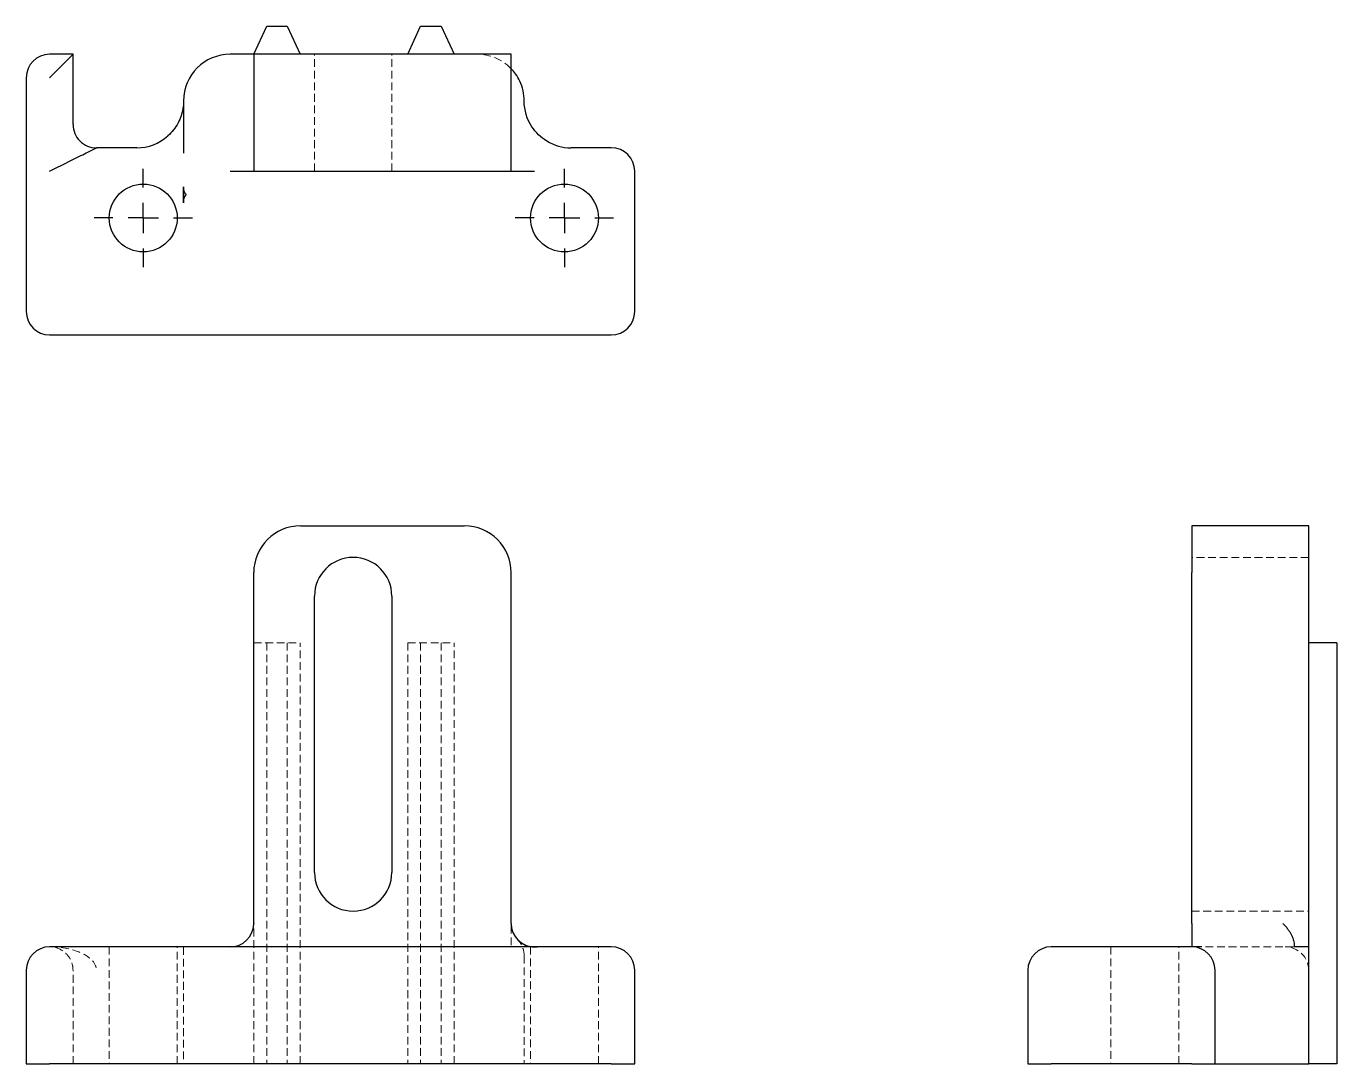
# Model space of a CAD drawing. Header units: millimetres. Extents: x 33 to 248, y 13 to 183.
import ezdxf

# ---------------------------------------------------------------- set-up
doc = ezdxf.new("R2010")
doc.units = ezdxf.units.MM
doc.linetypes.add('HIDDEN', pattern=[1.905, 1.27, -0.635])
doc.layers.add('10', color=7, linetype='Continuous')

# ---------------------------------------------------------------- blocks, each defined once
blk = doc.blocks.new('SW_CENTERMARKSYMBOL_0')
at = {"layer": '10', "color": 0}
for p, q in [((0, 5), (0, 8.08)), ((0, 0), (0, 2.5)), ((-5, 0), (-8.08, 0)), ((0, 0), (-2.5, 0)), ((0, 0), (0, -2.5)), ((0, 0), (2.5, 0)), ((5, 0), (8.08, 0)), ((0, -5), (0, -8.08))]:
    blk.add_line(p, q, dxfattribs=at)
blk = doc.blocks.new('SW_CENTERMARKSYMBOL_1')
at = {"layer": '10', "color": 0}
for p, q in [((0, 5), (0, 8.08)), ((0, 0), (0, 2.5)), ((-5, 0), (-8.08, 0)), ((0, 0), (-2.5, 0)), ((0, 0), (0, -2.5)), ((0, 0), (2.5, 0)), ((5, 0), (8.08, 0)), ((0, -5), (0, -8.08))]:
    blk.add_line(p, q, dxfattribs=at)

msp = doc.modelspace()

# ---------------------------------------------------------------- linework, layer by layer
at = {"color": 7, "linetype": 'Continuous', "lineweight": 25}
for p, q in [((70.39, 178.77), (72.52, 183.38)), ((72.52, 183.38), (75.87, 183.38)), ((75.87, 183.38), (78, 178.77)), ((95.69, 178.77), (97.82, 183.38)), ((97.82, 183.38), (101.17, 183.38)), ((101.17, 183.38), (103.31, 178.77)), ((40.69, 178.77), (36.85, 174.92)), ((40.69, 178.77), (36.85, 178.77)), ((40.69, 167.23), (40.69, 178.77)), ((70.39, 178.77), (66.54, 178.77)), ((70.39, 178.77), (70.39, 159.54)), ((78.08, 178.77), (70.39, 178.77)), ((105, 178.77), (78.08, 178.77)), ((112.69, 178.77), (105, 178.77)), ((112.69, 159.54), (112.69, 178.77)), ((33, 174.92), (33, 136.46)), ((58.85, 171.08), (58.85, 162.48)), ((51.16, 163.38), (44.54, 163.38)), ((129.15, 163.38), (122.54, 163.38)), ((66.54, 159.54), (70.38, 159.54)), ((70.38, 159.54), (70.39, 159.54)), ((70.39, 159.54), (78.08, 159.54)), ((78.08, 159.54), (105, 159.54)), ((105, 159.54), (112.69, 159.54)), ((112.69, 159.54), (116.54, 159.54)), ((133, 136.46), (133, 159.54)), ((58.85, 154.33), (58.85, 156.98)), ((36.85, 132.62), (129.15, 132.62)), ((78.08, 101.23), (105, 101.23)), ((243.77, 101.23), (224.54, 101.23)), ((224.54, 101.23), (224.54, 93.54)), ((243.77, 93.54), (243.77, 101.23)), ((70.39, 35.72), (70.39, 93.54)), ((112.69, 35.85), (112.69, 93.54)), ((224.54, 35.85), (224.54, 93.54)), ((243.77, 32), (243.77, 93.54)), ((80.39, 44.23), (80.39, 89.69)), ((93.08, 89.69), (93.08, 44.23)), ((248.38, 82), (243.77, 82)), ((248.38, 82), (248.38, 12.77)), ((70.38, 35.72), (70.39, 35.72)), ((224.54, 35.85), (224.54, 32)), ((129.15, 32), (36.85, 32)), ((224.54, 32), (201.46, 32)), ((226.22, 32), (224.54, 32)), ((243.77, 32), (241.41, 32)), ((243.77, 12.77), (243.77, 32)), ((33, 28.15), (33, 12.77)), ((133, 12.77), (133, 28.15)), ((197.62, 28.15), (197.62, 12.77)), ((228.38, 12.77), (228.38, 28.15)), ((33, 12.77), (36.85, 12.77)), ((129.15, 12.77), (36.85, 12.77)), ((129.15, 12.77), (133, 12.77)), ((197.62, 12.77), (201.46, 12.77)), ((224.54, 12.77), (201.46, 12.77)), ((224.54, 12.77), (228.38, 12.77)), ((228.38, 12.77), (236.08, 12.77)), ((236.08, 12.77), (243.77, 12.77)), ((248.38, 12.77), (243.77, 12.77))]:
    msp.add_line(p, q, dxfattribs=at)
at = {"color": 7, "linetype": 'HIDDEN', "lineweight": 18}
for p, q in [((80.39, 159.54), (80.39, 178.77)), ((93.08, 159.54), (93.08, 178.77)), ((112.69, 176.4), (112.61, 176.5)), ((243.77, 96.04), (224.54, 96.04)), ((70.39, 82), (78, 82)), ((72.52, 82), (72.52, 12.77)), ((75.87, 82), (75.87, 12.77)), ((78, 12.77), (78, 82)), ((95.69, 82), (95.69, 12.77)), ((95.69, 82), (103.31, 82)), ((97.82, 82), (97.82, 12.77)), ((101.17, 82), (101.17, 12.77)), ((103.31, 12.77), (103.31, 82)), ((224.54, 37.88), (243.77, 37.88)), ((70.39, 12.77), (70.39, 35.72)), ((46.65, 32), (46.65, 12.77)), ((57.81, 12.77), (57.81, 32)), ((58.85, 31.94), (58.85, 12.77)), ((114.84, 30.51), (114.84, 12.77)), ((115.88, 32), (115.88, 12.77)), ((127.04, 12.77), (127.04, 32)), ((211.27, 32), (211.27, 12.77)), ((222.42, 12.77), (222.42, 32)), ((241.41, 32), (226.22, 32)), ((40.69, 12.77), (40.69, 28.15))]:
    msp.add_line(p, q, dxfattribs=at)
at = {"color": 7, "linetype": 'Continuous', "lineweight": 25}
for centre in [(52.23, 151.85), (121.46, 151.85)]:
    msp.add_circle(centre, 5.58, dxfattribs=at)
for centre, radius, start, end in [((36.85, 174.92), 3.85, 90, 180), ((66.54, 171.08), 7.69, 90, 180), ((51.16, 171.08), 7.69, 270, 311.8103), ((122.54, 171.08), 7.69, 238.6901, 270), ((129.15, 159.54), 3.85, 0, 90), ((36.85, 136.46), 3.85, 180, 270), ((129.15, 136.46), 3.85, 270, 0), ((78.08, 93.54), 7.69, 90, 180), ((105, 93.54), 7.69, 0, 90), ((86.73, 89.69), 6.35, 0, 180), ((86.73, 44.23), 6.35, 180, 0), ((66.54, 35.85), 3.85, 270, 358.1018), ((116.54, 35.85), 3.85, 180, 270), ((36.85, 28.15), 3.85, 90, 180), ((129.15, 28.15), 3.85, 0, 90), ((201.46, 28.15), 3.85, 90, 180), ((224.54, 28.15), 3.85, 0, 90)]:
    msp.add_arc(centre, radius, start, end, dxfattribs=at)
at = {"color": 7, "linetype": 'HIDDEN', "lineweight": 18}
for centre, radius, start in [((107.15, 171.08), 7.69, 44.8505), ((239.92, 28.15), 3.85, 0)]:
    msp.add_arc(centre, radius, start, 90, dxfattribs=at)
msp.add_open_spline([(112.7, 176.41), (112.67, 176.44), (112.64, 176.47), (112.61, 176.5)], degree=3, dxfattribs=at)
at = {"color": 7, "linetype": 'Continuous', "lineweight": 25}
for points, knots in [([(114.84, 171.08), (114.81, 171.65), (114.73, 172.78), (114.19, 174.3), (113.48, 175.53), (112.94, 176.13), (112.69, 176.4)], [0, 0, 0, 0, 0.281129, 0.552513, 0.795935, 1, 1, 1, 1]), ([(58.85, 171.08), (58.85, 171.07), (58.85, 171.07), (58.85, 170.25), (58.65, 169.03), (57.82, 167.08), (56.98, 165.97), (56.28, 165.34)], [0.6155443, 0.6155443, 0.6155443, 0.6155443, 0.6162965, 0.6162965, 0.7254399, 0.7800115, 0.8891549, 0.8891549, 0.8891549, 0.8891549]), ([(118.54, 164.5), (117.55, 165.1), (115.64, 166.98), (114.84, 169.54), (114.84, 171.08)], [0, 0, 0, 0, 0.1348311, 0.3146058, 0.3146058, 0.3146058, 0.3146058]), ([(40.69, 167.23), (40.69, 166.73), (40.79, 166.22), (41.18, 165.29), (41.46, 164.87), (42.17, 164.16), (42.6, 163.87), (43.53, 163.48), (44.04, 163.38), (44.54, 163.38)], [0, 0, 0, 0, 0.25, 0.25, 0.5, 0.5, 0.75, 0.75, 1, 1, 1, 1]), ([(36.85, 159.54), (38.57, 160.4), (41.44, 161.84), (44.01, 163.12), (44.54, 163.38), (44.54, 163.38)], [-1.570796, -1.570796, -1.570796, -1.570796, -0.897598, -0.448799, 0, 0, 0, 0]), ([(59.3, 155.69), (59.3, 155.69), (59.29, 155.71), (59.29, 155.73), (59.28, 155.74), (59.27, 155.75), (59.23, 155.77), (59.17, 155.85), (59.08, 155.98), (59.01, 156.13), (58.94, 156.31), (58.9, 156.51), (58.86, 156.74), (58.85, 156.9), (58.85, 156.98)], [0, 0, 0, 0, 0.012936, 0.031348, 0.036669, 0.047859, 0.062632, 0.130339, 0.253985, 0.395285, 0.502869, 0.664378, 0.83114, 1, 1, 1, 1]), ([(58.85, 156.98), (58.85, 156.54), (58.85, 156.09), (58.85, 155.21), (58.85, 154.77), (58.85, 154.33)], [0, 0, 0, 0, 0.5, 0.5, 1, 1, 1, 1]), ([(58.85, 154.33), (58.85, 154.38), (58.85, 154.47), (58.86, 154.62), (58.88, 154.77), (58.91, 154.91), (58.95, 155.07), (59, 155.24), (59.08, 155.39), (59.16, 155.51), (59.23, 155.61), (59.28, 155.66), (59.31, 155.69)], [0, 0, 0, 0, 0.09844, 0.198889, 0.300236, 0.401388, 0.50135, 0.633013, 0.751152, 0.844663, 0.926598, 1, 1, 1, 1]), ([(239.53, 35.85), (239.6, 35.77), (239.75, 35.62), (239.96, 35.39), (240.16, 35.16), (240.34, 34.93), (240.5, 34.7), (240.65, 34.47), (240.79, 34.24), (240.94, 33.96), (241.09, 33.62), (241.23, 33.22), (241.33, 32.82), (241.39, 32.41), (241.4, 32.14), (241.41, 32)], [0, 0, 0, 0, 0.073487, 0.144559, 0.2133, 0.279799, 0.344158, 0.406487, 0.466907, 0.525553, 0.622851, 0.718193, 0.812318, 0.905994, 1, 1, 1, 1])]:
    msp.add_open_spline(points, degree=3, knots=knots, dxfattribs=at)
msp.add_open_spline([(70.39, 35.85), (70.39, 35.8), (70.39, 35.76), (70.38, 35.72)], degree=3, dxfattribs=at)
at = {"color": 7, "linetype": 'HIDDEN', "lineweight": 18}
for points, knots in [([(112.69, 35.44), (112.69, 35.27), (112.69, 34.84), (112.69, 34.03), (112.69, 33.04), (112.69, 32.34), (112.69, 32)], [0, 0, 0, 0, 0.179824, 0.459774, 0.732849, 1, 1, 1, 1]), ([(114.84, 30.51), (114.84, 31.07), (114.63, 32.06), (114.06, 32.88), (113.77, 33.18)], [0, 0, 0, 0, 0.571429, 1, 1, 1, 1]), ([(116.93, 31.92), (116.72, 31.93), (116.27, 31.94), (115.69, 32.07), (115.14, 32.24), (114.85, 32.39), (114.69, 32.47)], [0, 0, 0, 0, 0.2146, 0.453418, 0.715731, 1, 1, 1, 1]), ([(36.85, 32), (38.57, 32), (41.44, 31.5), (44.01, 29.88), (44.54, 28.73), (44.54, 28.15)], [-1.570796, -1.570796, -1.570796, -1.570796, -0.897598, -0.448799, 0, 0, 0, 0]), ([(40.69, 28.15), (40.69, 28.73), (40.43, 29.88), (39.14, 31.5), (37.71, 32), (36.85, 32)], [-1.570796, -1.570796, -1.570796, -1.570796, -1.121997, -0.673198, 0, 0, 0, 0]), ([(58.85, 31.97), (58.91, 31.98), (59.06, 31.99), (59.22, 32), (59.31, 32)], [0, 0, 0, 0, 0.461336, 1, 1, 1, 1]), ([(116.93, 31.93), (116.93, 31.93), (116.81, 32), (116.67, 32), (116.54, 32)], [0, 0, 0, 0, 0.001075, 1, 1, 1, 1])]:
    msp.add_open_spline(points, degree=3, knots=knots, dxfattribs=at)

# ---------------------------------------------------------------- block references
at = {"layer": '10'}
for name, p in [('SW_CENTERMARKSYMBOL_1', (52.23, 151.85)), ('SW_CENTERMARKSYMBOL_0', (121.46, 151.85))]:
    msp.add_blockref(name, p, dxfattribs=at)

doc.saveas('drawing.dxf')
